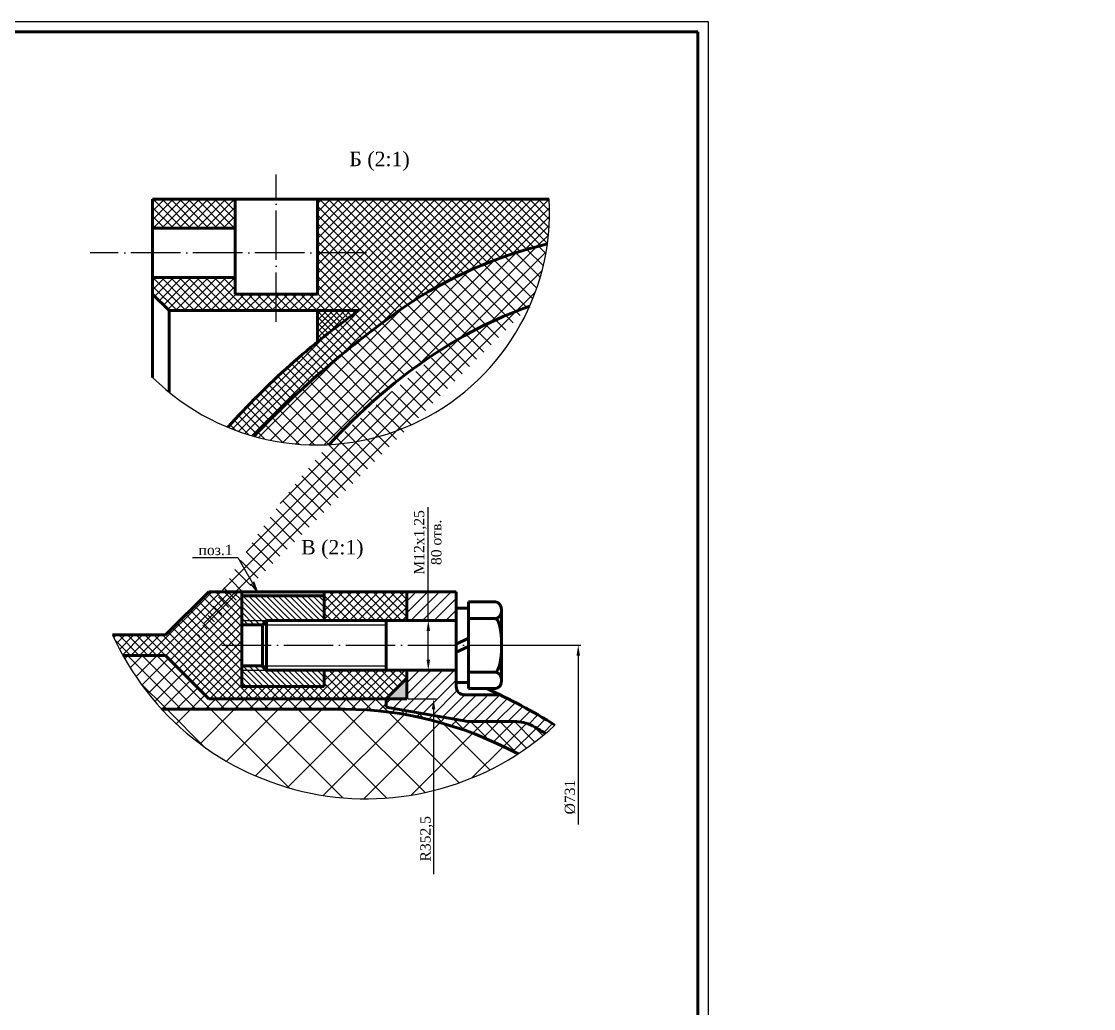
# Paper-space layout 'Лист1' of a CAD drawing. Header units: millimetres. Extents: x -4940 to -1389, y -1786 to 3462.
# Drawn here: x -1909 to -1389, y -855 to -376 of the extents above; entities that cross this region are included whole.
import ezdxf

# ---------------------------------------------------------------- set-up
doc = ezdxf.new("R2010")
doc.units = ezdxf.units.MM
doc.linetypes.add('ACAD_ISO04W100', pattern=[30, 24, -3, 0, -3])
doc.dimstyles.new('ISO-25', dxfattribs={"dimtxt": 2.5, "dimasz": 2.5, "dimexe": 1.25, "dimexo": 0.625, "dimtad": 1, "dimtxsty": 'Standard', "dimcen": 2.5, "dimadec": 0, "dimazin": 0, "dimtfac": 1, "dimtmove": 0, "dimatfit": 3, "dimfxl": 1, "dimarcsym": 0})

# ---------------------------------------------------------------- blocks, each defined once
blk = doc.blocks.new('*D68')
at = {"color": 0, "lineweight": -2}
for p, q in [((-1711.34, -666.8), (-1711.34, -611.83)), ((-1710.81, -666.8), (-1710.09, -666.8)), ((-1711.34, -685.8), (-1711.34, -671.8)), ((-1710.81, -690.8), (-1710.09, -690.8))]:
    blk.add_line(p, q, dxfattribs=at)
at = {"color": 0}
for points in [[(-1712.18, -671.8), (-1710.51, -671.8), (-1711.34, -666.8)], [(-1712.18, -685.8), (-1710.51, -685.8), (-1711.34, -690.8)]]:
    blk.add_solid(points, dxfattribs=at)
at = {"layer": 'Defpoints', "color": 0}
for p in [(-1711.44, -666.8), (-1711.44, -690.8), (-1711.34, -690.8)]:
    blk.add_point(p, dxfattribs=at)

psp = doc.layouts.new('Лист1')

# ---------------------------------------------------------------- hatches: boundary and pattern name
h = psp.add_hatch()
h.set_pattern_fill('_USER', color=5, scale=3, angle=45, style=0, double=1, pattern_type=0)
h.set_pattern_definition([(45, (3100.6366, 5292.0936), (-2.1213203, 2.1213203), []), (135, (3100.6366, 5292.0936), (-2.1213203, -2.1213203), [])])
edge = h.paths.add_edge_path()
edge.add_arc((-1765.512, -468.608), 113, 352.09674, 360)
edge.add_arc((-1765.512, -468.608), 113, 0, 3.12053)
edge.add_line((-1652.679, -462.457), (-1765.057, -462.457))
edge.add_line((-1765.057, -462.457), (-1765.057, -508.457))
edge.add_line((-1765.057, -508.457), (-1805.057, -508.457))
edge.add_line((-1805.057, -508.457), (-1805.057, -500.457))
edge.add_line((-1805.057, -500.457), (-1845.057, -500.457))
edge.add_line((-1845.057, -500.457), (-1845.057, -508.457))
edge.add_line((-1845.057, -508.457), (-1837.057, -516.457))
edge.add_line((-1837.057, -516.457), (-1745.046, -516.457))
edge.add_spline(control_points=[(-1745.046, -516.457), (-1768.275, -532.721), (-1789.47, -551.944), (-1808.636, -573.056)], knot_values=[262.9591702, 262.9591702, 262.9591702, 262.9591702, 305.4942361, 305.4942361, 305.4942361, 305.4942361], degree=3, periodic=0)
edge.add_arc((-1765.512, -468.608), 113, 247.5654, 254.40808)
edge.add_spline(control_points=[(-1795.884, -577.45), (-1773.831, -554.045), (-1749.126, -533.038), (-1722.962, -514.717)], knot_values=[189.5901199, 189.5901199, 189.5901199, 189.5901199, 237.5016392, 237.5016392, 237.5016392, 237.5016392], degree=3, periodic=0)
edge.add_arc((-1605.057, -688.275), 209.818, 103.37267, 124.18982, ccw=False)
h.paths.add_polyline_path([(-1805.057, -462.457), (-1845.057, -462.457), (-1845.057, -476.457), (-1805.057, -476.457)], flags=17)
h = psp.add_hatch()
h.set_pattern_fill('_USER', color=5, scale=5, angle=45, style=0, double=1, pattern_type=0)
h.set_pattern_definition([(45, (3100.6366, 5292.0936), (-3.535534, 3.535534), []), (135, (3100.6366, 5292.0936), (-3.535534, -3.535534), [])])
edge = h.paths.add_edge_path()
edge.add_ellipse((-1605.057, -1044.457), major_axis=(0, -540), ratio=0.5555556, start_angle=190.97605, end_angle=210.9708, ccw=False)
edge.add_arc((-1765.512, -468.608), 113, 336.12997, 352.09674)
edge.add_arc((-1605.057, -688.275), 209.818, 103.37267, 124.18982)
edge.add_spline(control_points=[(-1722.962, -514.717), (-1749.126, -533.038), (-1773.831, -554.045), (-1795.884, -577.45)], knot_values=[189.5901199, 189.5901199, 189.5901199, 189.5901199, 237.5016392, 237.5016392, 237.5016392, 237.5016392], degree=3, periodic=0)
edge.add_arc((-1765.512, -468.608), 113, 254.40808, 273.0812)
h = psp.add_hatch()
h.set_pattern_fill('_USER', color=5, scale=2, angle=45, style=0, double=1, pattern_type=0)
h.set_pattern_definition([(45, (3100.6366, 5292.0936), (-1.41421356, 1.41421356), []), (135, (3100.6366, 5292.0936), (-1.41421356, -1.41421356), [])])
edge = h.paths.add_edge_path()
edge.add_line((-1765.057, -516.457), (-1765.057, -531.583))
edge.add_spline(control_points=[(-1765.057, -531.583), (-1758.564, -526.302), (-1751.893, -521.251), (-1745.046, -516.457)], knot_values=[292.9564139, 292.9564139, 292.9564139, 292.9564139, 305.4942361, 305.4942361, 305.4942361, 305.4942361], degree=3, periodic=0)
edge.add_line((-1745.046, -516.457), (-1765.057, -516.457))
h = psp.add_hatch()
h.set_pattern_fill('_USER', color=5, scale=4, angle=315, style=0, pattern_type=0)
h.set_pattern_definition([(315, (3124.1366, 5264.5936), (2.8284271, 2.8284271), [])])
edge = h.paths.add_edge_path()
edge.add_spline(control_points=[(-2142.161, -845.874), (-2132.278, -841.37), (-2122.394, -836.868), (-2112.509, -832.368)], knot_values=[16.2020137, 16.2020137, 16.2020137, 16.2020137, 32.4909117, 32.4909117, 32.4909117, 32.4909117], degree=3, periodic=0)
edge.add_line((-2112.509, -832.368), (-2115.634, -825.667))
edge.add_line((-2115.634, -825.667), (-2141.813, -837.874))
edge.add_line((-2141.813, -837.874), (-2231.235, -837.874))
edge.add_line((-2231.235, -837.874), (-2231.235, -845.874))
edge.add_line((-2231.235, -845.874), (-2195.397, -845.874))
edge.add_line((-2195.397, -845.874), (-2187.397, -853.874))
edge.add_line((-2187.397, -853.874), (-2181.235, -853.874))
edge.add_line((-2181.235, -853.874), (-2181.235, -845.874))
edge.add_line((-2181.235, -845.874), (-2142.161, -845.874))
h.paths.add_polyline_path([(-2027.245, -719.874), (-2043.245, -719.874), (-2043.245, -731.874), (-2027.245, -731.874)])
edge = h.paths.add_edge_path()
edge.add_line((-1632.349, -615.103), (-1631.989, -614.95))
edge.add_arc((-1633.428, -611.198), 4.018, 290.97886, 290.98513, ccw=False)
edge.add_line((-1631.99, -614.95), (-1632.05, -614.976))
edge.add_line((-1632.05, -614.976), (-1632.11, -615.001))
edge.add_line((-1632.11, -615.001), (-1632.17, -615.027))
edge.add_line((-1632.17, -615.027), (-1632.23, -615.052))
edge.add_line((-1632.23, -615.052), (-1632.289, -615.077))
edge.add_line((-1632.289, -615.077), (-1632.349, -615.103))
h.paths.add_polyline_path([(-1788.641, -688.01), (-1788.817, -688.086), (-1788.641, -688.01)])
h.paths.add_polyline_path([(-1841.671, -711.038), (-1841.734, -711.065), (-1841.734, -711.065), (-1841.702, -711.051)])
h.paths.add_polyline_path([(-1965.456, -765.848), (-1965.493, -765.865), (-1965.456, -765.848)])
edge = h.paths.add_edge_path()
edge.add_line((-1980.406, -767.538), (-1981.008, -766.269))
edge.add_line((-1981.008, -766.269), (-1981.199, -766.355))
edge.add_line((-1981.199, -766.355), (-1981.421, -766.454))
edge.add_line((-1981.421, -766.454), (-1981.643, -766.554))
edge.add_line((-1981.643, -766.554), (-1981.865, -766.654))
edge.add_line((-1981.865, -766.654), (-1982.087, -766.753))
edge.add_line((-1982.087, -766.753), (-1982.308, -766.853))
edge.add_line((-1982.308, -766.853), (-1982.53, -766.953))
edge.add_line((-1982.53, -766.953), (-1982.752, -767.052))
edge.add_line((-1982.752, -767.052), (-1982.974, -767.152))
edge.add_line((-1982.974, -767.152), (-1983.196, -767.252))
edge.add_line((-1983.196, -767.252), (-1983.418, -767.351))
edge.add_line((-1983.418, -767.351), (-1983.639, -767.451))
edge.add_line((-1983.639, -767.451), (-1983.861, -767.551))
edge.add_line((-1983.861, -767.551), (-1984.083, -767.65))
edge.add_line((-1984.083, -767.65), (-1984.305, -767.75))
edge.add_line((-1984.305, -767.75), (-1984.527, -767.85))
edge.add_line((-1984.527, -767.85), (-1984.749, -767.949))
edge.add_line((-1984.749, -767.949), (-1984.971, -768.049))
edge.add_line((-1984.971, -768.049), (-1985.192, -768.149))
edge.add_line((-1985.192, -768.149), (-1985.414, -768.248))
edge.add_line((-1985.414, -768.248), (-1985.636, -768.348))
edge.add_line((-1985.636, -768.348), (-1985.858, -768.448))
edge.add_line((-1985.858, -768.448), (-1986.08, -768.547))
edge.add_line((-1986.08, -768.547), (-1986.302, -768.647))
edge.add_line((-1986.302, -768.647), (-1986.523, -768.747))
edge.add_line((-1986.523, -768.747), (-1986.745, -768.847))
edge.add_line((-1986.745, -768.847), (-1986.967, -768.946))
edge.add_line((-1986.967, -768.946), (-1987.189, -769.046))
edge.add_line((-1987.189, -769.046), (-1987.411, -769.146))
edge.add_line((-1987.411, -769.146), (-1987.633, -769.245))
edge.add_line((-1987.633, -769.245), (-1987.854, -769.345))
edge.add_line((-1987.854, -769.345), (-1988.076, -769.445))
edge.add_line((-1988.076, -769.445), (-1988.298, -769.544))
edge.add_line((-1988.298, -769.544), (-1988.52, -769.644))
edge.add_line((-1988.52, -769.644), (-1988.742, -769.744))
edge.add_line((-1988.742, -769.744), (-1988.964, -769.844))
edge.add_line((-1988.964, -769.844), (-1989.186, -769.943))
edge.add_line((-1989.186, -769.943), (-1989.407, -770.043))
edge.add_line((-1989.407, -770.043), (-1989.629, -770.143))
edge.add_line((-1989.629, -770.143), (-1989.851, -770.242))
edge.add_line((-1989.851, -770.242), (-1990.073, -770.342))
edge.add_line((-1990.073, -770.342), (-1990.295, -770.442))
edge.add_line((-1990.295, -770.442), (-1990.516, -770.541))
edge.add_line((-1990.516, -770.541), (-1990.738, -770.641))
edge.add_line((-1990.738, -770.641), (-1990.96, -770.741))
edge.add_line((-1990.96, -770.741), (-1991.182, -770.841))
edge.add_line((-1991.182, -770.841), (-1991.404, -770.94))
edge.add_line((-1991.404, -770.94), (-1991.626, -771.04))
edge.add_line((-1991.626, -771.04), (-1991.847, -771.14))
edge.add_line((-1991.847, -771.14), (-1992.069, -771.239))
edge.add_line((-1992.069, -771.239), (-1992.291, -771.339))
edge.add_line((-1992.291, -771.339), (-1992.513, -771.439))
edge.add_line((-1992.513, -771.439), (-1992.735, -771.539))
edge.add_line((-1992.735, -771.539), (-1992.957, -771.638))
edge.add_line((-1992.957, -771.638), (-1993.178, -771.738))
edge.add_line((-1993.178, -771.738), (-1993.4, -771.838))
edge.add_line((-1993.4, -771.838), (-1993.622, -771.938))
edge.add_line((-1993.622, -771.938), (-1993.844, -772.037))
edge.add_line((-1993.844, -772.037), (-1994.066, -772.137))
edge.add_line((-1994.066, -772.137), (-1994.288, -772.237))
edge.add_line((-1994.288, -772.237), (-1994.509, -772.336))
edge.add_line((-1994.509, -772.336), (-1994.731, -772.436))
edge.add_line((-1994.731, -772.436), (-1994.953, -772.536))
edge.add_line((-1994.953, -772.536), (-1995.175, -772.636))
edge.add_line((-1995.175, -772.636), (-1995.397, -772.735))
edge.add_line((-1995.397, -772.735), (-1995.618, -772.835))
edge.add_line((-1995.618, -772.835), (-1995.84, -772.935))
edge.add_line((-1995.84, -772.935), (-1996.062, -773.035))
edge.add_line((-1996.062, -773.035), (-1996.284, -773.134))
edge.add_line((-1996.284, -773.134), (-1996.506, -773.234))
edge.add_line((-1996.506, -773.234), (-1996.728, -773.334))
edge.add_line((-1996.728, -773.334), (-1996.949, -773.434))
edge.add_line((-1996.949, -773.434), (-1997.171, -773.533))
edge.add_line((-1997.171, -773.533), (-1997.393, -773.633))
edge.add_line((-1997.393, -773.633), (-1997.615, -773.733))
edge.add_line((-1997.615, -773.733), (-1997.837, -773.833))
edge.add_line((-1997.837, -773.833), (-1998.058, -773.932))
edge.add_line((-1998.058, -773.932), (-1998.28, -774.032))
edge.add_line((-1998.28, -774.032), (-1998.502, -774.132))
edge.add_line((-1998.502, -774.132), (-1998.724, -774.232))
edge.add_line((-1998.724, -774.232), (-1998.946, -774.331))
edge.add_line((-1998.946, -774.331), (-1999.168, -774.431))
edge.add_line((-1999.168, -774.431), (-1999.389, -774.531))
edge.add_line((-1999.389, -774.531), (-1999.611, -774.631))
edge.add_line((-1999.611, -774.631), (-1999.833, -774.73))
edge.add_line((-1999.833, -774.73), (-2000.055, -774.83))
edge.add_line((-2000.055, -774.83), (-2000.277, -774.93))
edge.add_line((-2000.277, -774.93), (-2000.498, -775.03))
edge.add_line((-2000.498, -775.03), (-2000.72, -775.129))
edge.add_line((-2000.72, -775.129), (-2000.942, -775.229))
edge.add_line((-2000.942, -775.229), (-2001.164, -775.329))
edge.add_line((-2001.164, -775.329), (-2001.386, -775.429))
edge.add_line((-2001.386, -775.429), (-2001.607, -775.528))
edge.add_line((-2001.607, -775.528), (-2001.829, -775.628))
edge.add_line((-2001.829, -775.628), (-2002.051, -775.728))
edge.add_line((-2002.051, -775.728), (-2002.273, -775.828))
edge.add_line((-2002.273, -775.828), (-2002.495, -775.927))
edge.add_line((-2002.495, -775.927), (-2002.717, -776.027))
edge.add_line((-2002.717, -776.027), (-2002.938, -776.127))
edge.add_line((-2002.938, -776.127), (-2003.16, -776.227))
edge.add_line((-2003.16, -776.227), (-2003.382, -776.326))
edge.add_line((-2003.382, -776.326), (-2003.604, -776.426))
edge.add_line((-2003.604, -776.426), (-2003.826, -776.526))
edge.add_line((-2003.826, -776.526), (-2004.047, -776.626))
edge.add_line((-2004.047, -776.626), (-2004.269, -776.725))
edge.add_line((-2004.269, -776.725), (-2004.491, -776.825))
edge.add_line((-2004.491, -776.825), (-2004.713, -776.925))
edge.add_line((-2004.713, -776.925), (-2004.935, -777.025))
edge.add_line((-2004.935, -777.025), (-2005.156, -777.125))
edge.add_line((-2005.156, -777.125), (-2005.378, -777.224))
edge.add_line((-2005.378, -777.224), (-2005.6, -777.324))
edge.add_line((-2005.6, -777.324), (-2005.822, -777.424))
edge.add_line((-2005.822, -777.424), (-2006.044, -777.524))
edge.add_line((-2006.044, -777.524), (-2006.265, -777.623))
edge.add_line((-2006.265, -777.623), (-2006.487, -777.723))
edge.add_line((-2006.487, -777.723), (-2006.709, -777.823))
edge.add_line((-2006.709, -777.823), (-2006.931, -777.923))
edge.add_line((-2006.931, -777.923), (-2007.153, -778.022))
edge.add_line((-2007.153, -778.022), (-2007.374, -778.122))
edge.add_line((-2007.374, -778.122), (-2007.596, -778.222))
edge.add_line((-2007.596, -778.222), (-2007.818, -778.322))
edge.add_line((-2007.818, -778.322), (-2008.04, -778.422))
edge.add_line((-2008.04, -778.422), (-2008.262, -778.521))
edge.add_line((-2008.262, -778.521), (-2008.483, -778.621))
edge.add_line((-2008.483, -778.621), (-2008.705, -778.721))
edge.add_line((-2008.705, -778.721), (-2008.927, -778.821))
edge.add_line((-2008.927, -778.821), (-2009.149, -778.92))
edge.add_line((-2009.149, -778.92), (-2009.371, -779.02))
edge.add_line((-2009.371, -779.02), (-2009.592, -779.12))
edge.add_line((-2009.592, -779.12), (-2009.814, -779.22))
edge.add_line((-2009.814, -779.22), (-2010.036, -779.319))
edge.add_line((-2010.036, -779.319), (-2010.258, -779.419))
edge.add_line((-2010.258, -779.419), (-2010.48, -779.519))
edge.add_line((-2010.48, -779.519), (-2010.701, -779.619))
edge.add_line((-2010.701, -779.619), (-2010.923, -779.719))
edge.add_line((-2010.923, -779.719), (-2011.145, -779.818))
edge.add_line((-2011.145, -779.818), (-2011.367, -779.918))
edge.add_line((-2011.367, -779.918), (-2011.589, -780.018))
edge.add_line((-2011.589, -780.018), (-2011.81, -780.118))
edge.add_line((-2011.81, -780.118), (-2012.032, -780.217))
edge.add_arc((-2016.122, -769.874), 11.123, 180, 291.57265, ccw=False)
edge.add_line((-2027.245, -769.874), (-2027.245, -747.874))
edge.add_line((-2027.245, -747.874), (-2043.245, -747.874))
edge.add_line((-2043.245, -747.874), (-2043.245, -765.874))
edge.add_line((-2043.245, -765.874), (-2057.245, -779.874))
edge.add_line((-2057.245, -779.874), (-2057.245, -798.439))
edge.add_line((-2057.245, -798.439), (-2115.634, -825.667))
edge.add_line((-2115.634, -825.667), (-2112.509, -832.368))
edge.add_line((-2112.509, -832.368), (-2111.716, -832.007))
edge.add_line((-2111.716, -832.007), (-2110.922, -831.645))
edge.add_line((-2110.922, -831.645), (-2110.128, -831.284))
edge.add_line((-2110.128, -831.284), (-2109.334, -830.922))
edge.add_line((-2109.334, -830.922), (-2108.54, -830.561))
edge.add_line((-2108.54, -830.561), (-2107.746, -830.2))
edge.add_line((-2107.746, -830.2), (-2106.952, -829.838))
edge.add_line((-2106.952, -829.838), (-2106.158, -829.477))
edge.add_line((-2106.158, -829.477), (-2105.364, -829.116))
edge.add_line((-2105.364, -829.116), (-2104.57, -828.755))
edge.add_line((-2104.57, -828.755), (-2103.776, -828.393))
edge.add_line((-2103.776, -828.393), (-2102.982, -828.032))
edge.add_line((-2102.982, -828.032), (-2102.188, -827.671))
edge.add_line((-2102.188, -827.671), (-2101.394, -827.31))
edge.add_line((-2101.394, -827.31), (-2100.6, -826.948))
edge.add_line((-2100.6, -826.948), (-2099.806, -826.587))
edge.add_line((-2099.806, -826.587), (-2099.012, -826.226))
edge.add_line((-2099.012, -826.226), (-2098.218, -825.865))
edge.add_line((-2098.218, -825.865), (-2097.424, -825.504))
edge.add_line((-2097.424, -825.504), (-2096.63, -825.143))
edge.add_line((-2096.63, -825.143), (-2095.836, -824.781))
edge.add_line((-2095.836, -824.781), (-2095.042, -824.42))
edge.add_line((-2095.042, -824.42), (-2094.248, -824.059))
edge.add_line((-2094.248, -824.059), (-2093.454, -823.698))
edge.add_line((-2093.454, -823.698), (-2092.66, -823.337))
edge.add_line((-2092.66, -823.337), (-2091.866, -822.976))
edge.add_line((-2091.866, -822.976), (-2091.072, -822.615))
edge.add_line((-2091.072, -822.615), (-2090.278, -822.254))
edge.add_line((-2090.278, -822.254), (-2089.484, -821.893))
edge.add_line((-2089.484, -821.893), (-2088.69, -821.532))
edge.add_line((-2088.69, -821.532), (-2087.896, -821.171))
edge.add_line((-2087.896, -821.171), (-2087.102, -820.81))
edge.add_line((-2087.102, -820.81), (-2086.308, -820.449))
edge.add_line((-2086.308, -820.449), (-2085.513, -820.088))
edge.add_line((-2085.513, -820.088), (-2084.719, -819.727))
edge.add_line((-2084.719, -819.727), (-2083.925, -819.366))
edge.add_line((-2083.925, -819.366), (-2083.131, -819.005))
edge.add_line((-2083.131, -819.005), (-2082.337, -818.644))
edge.add_line((-2082.337, -818.644), (-2081.543, -818.284))
edge.add_line((-2081.543, -818.284), (-2080.749, -817.923))
edge.add_line((-2080.749, -817.923), (-2079.955, -817.562))
edge.add_line((-2079.955, -817.562), (-2079.16, -817.201))
edge.add_line((-2079.16, -817.201), (-2078.366, -816.84))
edge.add_line((-2078.366, -816.84), (-2077.572, -816.48))
edge.add_line((-2077.572, -816.48), (-2076.778, -816.119))
edge.add_line((-2076.778, -816.119), (-2075.984, -815.758))
edge.add_line((-2075.984, -815.758), (-2075.19, -815.398))
edge.add_line((-2075.19, -815.398), (-2074.395, -815.037))
edge.add_line((-2074.395, -815.037), (-2073.601, -814.676))
edge.add_line((-2073.601, -814.676), (-2072.807, -814.316))
edge.add_line((-2072.807, -814.316), (-2072.013, -813.955))
edge.add_line((-2072.013, -813.955), (-2071.218, -813.594))
edge.add_line((-2071.218, -813.594), (-2070.424, -813.234))
edge.add_line((-2070.424, -813.234), (-2069.63, -812.873))
edge.add_line((-2069.63, -812.873), (-2068.836, -812.513))
edge.add_line((-2068.836, -812.513), (-2068.042, -812.152))
edge.add_line((-2068.042, -812.152), (-2067.247, -811.792))
edge.add_line((-2067.247, -811.792), (-2066.453, -811.431))
edge.add_line((-2066.453, -811.431), (-2065.659, -811.071))
edge.add_line((-2065.659, -811.071), (-2064.864, -810.71))
edge.add_line((-2064.864, -810.71), (-2064.07, -810.35))
edge.add_line((-2064.07, -810.35), (-2063.276, -809.989))
edge.add_line((-2063.276, -809.989), (-2062.481, -809.629))
edge.add_line((-2062.481, -809.629), (-2061.687, -809.269))
edge.add_line((-2061.687, -809.269), (-2060.893, -808.908))
edge.add_line((-2060.893, -808.908), (-2060.098, -808.548))
edge.add_line((-2060.098, -808.548), (-2059.304, -808.188))
edge.add_line((-2059.304, -808.188), (-2058.51, -807.827))
edge.add_line((-2058.51, -807.827), (-2057.715, -807.467))
edge.add_line((-2057.715, -807.467), (-2056.921, -807.107))
edge.add_line((-2056.921, -807.107), (-2056.127, -806.747))
edge.add_line((-2056.127, -806.747), (-2055.332, -806.386))
edge.add_line((-2055.332, -806.386), (-2054.538, -806.026))
edge.add_line((-2054.538, -806.026), (-2053.743, -805.666))
edge.add_line((-2053.743, -805.666), (-2052.949, -805.306))
edge.add_line((-2052.949, -805.306), (-2052.155, -804.946))
edge.add_line((-2052.155, -804.946), (-2051.36, -804.586))
edge.add_line((-2051.36, -804.586), (-2050.566, -804.226))
edge.add_line((-2050.566, -804.226), (-2049.771, -803.866))
edge.add_line((-2049.771, -803.866), (-2048.977, -803.506))
edge.add_line((-2048.977, -803.506), (-2048.182, -803.146))
edge.add_line((-2048.182, -803.146), (-2047.388, -802.786))
edge.add_line((-2047.388, -802.786), (-2046.593, -802.426))
edge.add_line((-2046.593, -802.426), (-2045.799, -802.066))
edge.add_line((-2045.799, -802.066), (-2045.004, -801.706))
edge.add_line((-2045.004, -801.706), (-2044.21, -801.346))
edge.add_line((-2044.21, -801.346), (-2043.415, -800.986))
edge.add_line((-2043.415, -800.986), (-2042.621, -800.626))
edge.add_line((-2042.621, -800.626), (-2041.826, -800.267))
edge.add_line((-2041.826, -800.267), (-2041.032, -799.907))
edge.add_line((-2041.032, -799.907), (-2040.237, -799.547))
edge.add_line((-2040.237, -799.547), (-2039.442, -799.187))
edge.add_line((-2039.442, -799.187), (-2038.648, -798.828))
edge.add_line((-2038.648, -798.828), (-2037.853, -798.468))
edge.add_line((-2037.853, -798.468), (-2037.059, -798.108))
edge.add_line((-2037.059, -798.108), (-2036.264, -797.749))
edge.add_line((-2036.264, -797.749), (-2035.469, -797.389))
edge.add_line((-2035.469, -797.389), (-2034.675, -797.03))
edge.add_line((-2034.675, -797.03), (-2033.88, -796.67))
edge.add_line((-2033.88, -796.67), (-2033.085, -796.311))
edge.add_line((-2033.085, -796.311), (-2032.291, -795.951))
edge.add_line((-2032.291, -795.951), (-2031.496, -795.592))
edge.add_line((-2031.496, -795.592), (-2030.701, -795.232))
edge.add_line((-2030.701, -795.232), (-2029.906, -794.873))
edge.add_line((-2029.906, -794.873), (-2029.112, -794.513))
edge.add_line((-2029.112, -794.513), (-2028.317, -794.154))
edge.add_line((-2028.317, -794.154), (-2027.522, -793.795))
edge.add_line((-2027.522, -793.795), (-2026.728, -793.435))
edge.add_line((-2026.728, -793.435), (-2025.933, -793.076))
edge.add_line((-2025.933, -793.076), (-2025.138, -792.717))
edge.add_line((-2025.138, -792.717), (-2024.343, -792.358))
edge.add_line((-2024.343, -792.358), (-2023.548, -791.998))
edge.add_line((-2023.548, -791.998), (-2022.754, -791.639))
edge.add_line((-2022.754, -791.639), (-2021.959, -791.28))
edge.add_line((-2021.959, -791.28), (-2021.164, -790.921))
edge.add_line((-2021.164, -790.921), (-2020.369, -790.562))
edge.add_line((-2020.369, -790.562), (-2019.574, -790.203))
edge.add_line((-2019.574, -790.203), (-2018.779, -789.844))
edge.add_line((-2018.779, -789.844), (-2017.984, -789.485))
edge.add_line((-2017.984, -789.485), (-2017.19, -789.126))
edge.add_line((-2017.19, -789.126), (-2016.395, -788.767))
edge.add_line((-2016.395, -788.767), (-2015.6, -788.408))
edge.add_line((-2015.6, -788.408), (-2014.805, -788.049))
edge.add_line((-2014.805, -788.049), (-2014.01, -787.691))
edge.add_line((-2014.01, -787.691), (-2013.215, -787.332))
edge.add_line((-2013.215, -787.332), (-2012.42, -786.973))
edge.add_line((-2012.42, -786.973), (-2011.625, -786.614))
edge.add_line((-2011.625, -786.614), (-2010.83, -786.256))
edge.add_line((-2010.83, -786.256), (-2010.035, -785.897))
edge.add_line((-2010.035, -785.897), (-2009.24, -785.538))
edge.add_line((-2009.24, -785.538), (-2008.445, -785.18))
edge.add_line((-2008.445, -785.18), (-2007.65, -784.821))
edge.add_line((-2007.65, -784.821), (-2006.855, -784.462))
edge.add_line((-2006.855, -784.462), (-2006.06, -784.104))
edge.add_line((-2006.06, -784.104), (-2005.265, -783.745))
edge.add_line((-2005.265, -783.745), (-2004.469, -783.387))
edge.add_line((-2004.469, -783.387), (-2003.674, -783.029))
edge.add_line((-2003.674, -783.029), (-2002.879, -782.67))
edge.add_line((-2002.879, -782.67), (-2002.084, -782.312))
edge.add_line((-2002.084, -782.312), (-2001.289, -781.953))
edge.add_line((-2001.289, -781.953), (-2000.494, -781.595))
edge.add_line((-2000.494, -781.595), (-1999.699, -781.237))
edge.add_line((-1999.699, -781.237), (-1998.903, -780.879))
edge.add_line((-1998.903, -780.879), (-1998.108, -780.52))
edge.add_line((-1998.108, -780.52), (-1997.313, -780.162))
edge.add_line((-1997.313, -780.162), (-1996.518, -779.804))
edge.add_line((-1996.518, -779.804), (-1995.723, -779.446))
edge.add_line((-1995.723, -779.446), (-1994.927, -779.088))
edge.add_line((-1994.927, -779.088), (-1994.132, -778.73))
edge.add_line((-1994.132, -778.73), (-1993.337, -778.372))
edge.add_line((-1993.337, -778.372), (-1992.541, -778.014))
edge.add_line((-1992.541, -778.014), (-1991.746, -777.656))
edge.add_line((-1991.746, -777.656), (-1990.951, -777.298))
edge.add_line((-1990.951, -777.298), (-1990.155, -776.94))
edge.add_line((-1990.155, -776.94), (-1989.36, -776.583))
edge.add_line((-1989.36, -776.583), (-1988.565, -776.225))
edge.add_line((-1988.565, -776.225), (-1987.769, -775.867))
edge.add_line((-1987.769, -775.867), (-1986.974, -775.509))
edge.add_line((-1986.974, -775.509), (-1986.179, -775.152))
edge.add_line((-1986.179, -775.152), (-1985.383, -774.794))
edge.add_line((-1985.383, -774.794), (-1984.588, -774.436))
edge.add_line((-1984.588, -774.436), (-1983.792, -774.079))
edge.add_line((-1983.792, -774.079), (-1982.997, -773.721))
edge.add_line((-1982.997, -773.721), (-1982.201, -773.364))
edge.add_line((-1982.201, -773.364), (-1981.406, -773.006))
edge.add_line((-1981.406, -773.006), (-1980.61, -772.649))
edge.add_line((-1980.61, -772.649), (-1979.815, -772.291))
edge.add_line((-1979.815, -772.291), (-1979.019, -771.934))
edge.add_line((-1979.019, -771.934), (-1978.478, -771.691))
edge.add_line((-1978.478, -771.691), (-1978.964, -770.626))
edge.add_line((-1978.964, -770.626), (-1979.681, -769.082))
edge.add_line((-1979.681, -769.082), (-1980.406, -767.538))
h = psp.add_hatch()
h.set_pattern_fill('_USER', color=5, scale=3, angle=45, style=0, double=1, pattern_type=0)
h.set_pattern_definition([(45, (3089.089, 5330.0833), (-2.1213203, 2.1213203), []), (135, (3089.089, 5330.0833), (-2.1213203, -2.1213203), [])])
h.paths.add_polyline_path([(-1721.822, -652.801), (-1761.822, -652.801), (-1761.822, -666.801), (-1721.822, -666.801)], flags=17)
edge = h.paths.add_edge_path()
edge.add_arc((-1741.441, -618.27), 135, 204.28873, 209.03928)
edge.add_line((-1859.47, -683.801), (-1838.822, -683.801))
edge.add_line((-1838.822, -683.801), (-1817.822, -704.801))
edge.add_line((-1817.822, -704.801), (-1731.822, -704.801))
edge.add_line((-1731.822, -704.801), (-1721.822, -694.801))
edge.add_line((-1721.822, -694.801), (-1721.822, -690.801))
edge.add_line((-1721.822, -690.801), (-1761.822, -690.801))
edge.add_line((-1761.822, -690.801), (-1761.822, -698.801))
edge.add_line((-1761.822, -698.801), (-1801.822, -698.801))
edge.add_line((-1801.822, -698.801), (-1801.822, -652.801))
edge.add_line((-1801.822, -652.801), (-1817.822, -652.801))
edge.add_line((-1817.822, -652.801), (-1838.822, -673.801))
edge.add_line((-1838.822, -673.801), (-1864.492, -673.801))
h = psp.add_hatch(color=5)
h.paths.add_polyline_path([(-1761.822, -654.801), (-1761.822, -652.801), (-1801.822, -652.801), (-1801.822, -654.801)])
h.paths.add_polyline_path([(-1721.822, -694.801), (-1731.822, -704.801), (-1721.822, -704.801)])
h = psp.add_hatch()
h.set_pattern_fill('_USER', color=5, scale=2, angle=315, style=0, pattern_type=0)
h.set_pattern_definition([(315, (3089.089, 5330.0833), (1.41421356, 1.41421356), [])])
h.paths.add_polyline_path([(-1761.822, -690.801), (-1801.822, -690.801), (-1801.822, -698.801), (-1761.822, -698.801)])
h.paths.add_polyline_path([(-1761.822, -654.801), (-1801.822, -654.801), (-1801.822, -666.801), (-1761.822, -666.801)])
h.paths.add_polyline_path([(-1789.822, -666.801), (-1801.822, -666.801), (-1801.822, -668.801), (-1791.822, -668.801)])
h.paths.add_polyline_path([(-1791.822, -688.801), (-1801.822, -688.801), (-1801.822, -690.801), (-1789.822, -690.801)])
h = psp.add_hatch()
h.set_pattern_fill('_USER', color=5, scale=4, angle=45, style=0, pattern_type=0)
h.set_pattern_definition([(45, (3089.089, 5330.0833), (-2.8284271, 2.8284271), [])])
h.paths.add_polyline_path([(-1697.822, -652.801), (-1721.822, -652.801), (-1721.822, -666.801), (-1697.822, -666.801)])
edge = h.paths.add_edge_path()
edge.add_arc((-1378.211, -1199.213), 10.608, 189.45364, 189.79184)
edge.add_line((-1388.665, -1201.017), (-1388.675, -1200.955))
edge = h.paths.add_edge_path()
edge.add_line((-1676.345, -702.935), (-1676.627, -702.801))
edge.add_line((-1676.627, -702.801), (-1693.822, -702.801))
edge.add_arc((-1693.822, -698.801), 4, 180, 270, ccw=False)
edge.add_line((-1697.822, -698.801), (-1697.822, -690.801))
edge.add_line((-1697.822, -690.801), (-1721.822, -690.801))
edge.add_line((-1721.822, -690.801), (-1721.822, -704.801))
edge.add_line((-1721.822, -704.801), (-1731.822, -704.801))
edge.add_line((-1731.822, -704.801), (-1731.822, -708.801))
edge.add_line((-1731.822, -708.801), (-1692.123, -715.801))
edge.add_line((-1692.123, -715.801), (-1668.618, -715.801))
edge.add_arc((-1669.734, -735.801), 20.031, 60, 86.80497, ccw=False)
edge.add_line((-1659.719, -718.453), (-1654.512, -721.558))
edge.add_arc((-1741.441, -618.27), 135, 310.08462, 312.68375)
edge.add_line((-1649.918, -717.51), (-1653.19, -715.511))
edge.add_line((-1653.19, -715.511), (-1656.472, -713.562))
edge.add_line((-1656.472, -713.562), (-1659.763, -711.664))
edge.add_line((-1659.763, -711.664), (-1663.063, -709.817))
edge.add_line((-1663.063, -709.817), (-1666.371, -708.02))
edge.add_line((-1666.371, -708.02), (-1669.688, -706.274))
edge.add_line((-1669.688, -706.274), (-1673.013, -704.579))
edge.add_line((-1673.013, -704.579), (-1676.345, -702.935))
h = psp.add_hatch()
h.set_pattern_fill('_USER', color=5, scale=5, angle=45, style=0, double=1, pattern_type=0)
h.set_pattern_definition([(45, (3089.089, 5330.0833), (-3.535534, 3.535534), []), (135, (3089.089, 5330.0833), (-3.535534, -3.535534), [])])
edge = h.paths.add_edge_path()
edge.add_arc((-1741.441, -618.27), 135, 209.03928, 222.68768)
edge.add_line((-1840.674, -709.801), (-1751.822, -709.801))
edge.add_line((-1751.822, -709.801), (-1750.218, -709.808))
edge.add_line((-1750.218, -709.808), (-1748.614, -709.831))
edge.add_line((-1748.614, -709.831), (-1747.009, -709.87))
edge.add_line((-1747.009, -709.87), (-1745.405, -709.924))
edge.add_line((-1745.405, -709.924), (-1743.801, -709.994))
edge.add_line((-1743.801, -709.994), (-1742.197, -710.079))
edge.add_line((-1742.197, -710.079), (-1740.594, -710.179))
edge.add_line((-1740.594, -710.179), (-1738.991, -710.295))
edge.add_line((-1738.991, -710.295), (-1737.388, -710.426))
edge.add_line((-1737.388, -710.426), (-1735.785, -710.573))
edge.add_line((-1735.785, -710.573), (-1734.184, -710.735))
edge.add_line((-1734.184, -710.735), (-1732.582, -710.912))
edge.add_line((-1732.582, -710.912), (-1730.981, -711.105))
edge.add_line((-1730.981, -711.105), (-1729.381, -711.314))
edge.add_line((-1729.381, -711.314), (-1727.781, -711.537))
edge.add_line((-1727.781, -711.537), (-1726.182, -711.776))
edge.add_line((-1726.182, -711.776), (-1724.584, -712.031))
edge.add_line((-1724.584, -712.031), (-1722.987, -712.301))
edge.add_line((-1722.987, -712.301), (-1721.39, -712.586))
edge.add_line((-1721.39, -712.586), (-1719.794, -712.887))
edge.add_line((-1719.794, -712.887), (-1718.2, -713.203))
edge.add_line((-1718.2, -713.203), (-1716.606, -713.534))
edge.add_line((-1716.606, -713.534), (-1715.013, -713.881))
edge.add_line((-1715.013, -713.881), (-1713.421, -714.243))
edge.add_line((-1713.421, -714.243), (-1711.83, -714.62))
edge.add_line((-1711.83, -714.62), (-1710.241, -715.013))
edge.add_line((-1710.241, -715.013), (-1708.652, -715.421))
edge.add_line((-1708.652, -715.421), (-1707.065, -715.844))
edge.add_line((-1707.065, -715.844), (-1705.479, -716.282))
edge.add_line((-1705.479, -716.282), (-1703.895, -716.736))
edge.add_line((-1703.895, -716.736), (-1702.312, -717.205))
edge.add_line((-1702.312, -717.205), (-1700.73, -717.689))
edge.add_line((-1700.73, -717.689), (-1699.15, -718.189))
edge.add_line((-1699.15, -718.189), (-1697.571, -718.704))
edge.add_line((-1697.571, -718.704), (-1695.994, -719.233))
edge.add_line((-1695.994, -719.233), (-1694.418, -719.778))
edge.add_line((-1694.418, -719.778), (-1692.844, -720.339))
edge.add_line((-1692.844, -720.339), (-1691.272, -720.914))
edge.add_line((-1691.272, -720.914), (-1689.701, -721.504))
edge.add_line((-1689.701, -721.504), (-1688.133, -722.11))
edge.add_line((-1688.133, -722.11), (-1686.566, -722.731))
edge.add_line((-1686.566, -722.731), (-1685.001, -723.366))
edge.add_line((-1685.001, -723.366), (-1683.437, -724.017))
edge.add_line((-1683.437, -724.017), (-1681.876, -724.683))
edge.add_line((-1681.876, -724.683), (-1680.317, -725.364))
edge.add_line((-1680.317, -725.364), (-1678.76, -726.06))
edge.add_line((-1678.76, -726.06), (-1677.205, -726.771))
edge.add_line((-1677.205, -726.771), (-1675.652, -727.496))
edge.add_line((-1675.652, -727.496), (-1674.101, -728.237))
edge.add_line((-1674.101, -728.237), (-1672.552, -728.993))
edge.add_line((-1672.552, -728.993), (-1671.006, -729.763))
edge.add_line((-1671.006, -729.763), (-1669.462, -730.549))
edge.add_line((-1669.462, -730.549), (-1667.92, -731.349))
edge.add_line((-1667.92, -731.349), (-1667.797, -731.414))
edge.add_arc((-1741.441, -618.27), 135, 303.05957, 310.08624)
edge.add_line((-1654.509, -721.556), (-1654.543, -721.535))
edge.add_line((-1654.543, -721.535), (-1654.789, -721.386))
edge.add_line((-1654.789, -721.386), (-1655.035, -721.236))
edge.add_line((-1655.035, -721.236), (-1655.281, -721.087))
edge.add_line((-1655.281, -721.087), (-1655.527, -720.938))
edge.add_line((-1655.527, -720.938), (-1655.773, -720.79))
edge.add_line((-1655.773, -720.79), (-1656.019, -720.642))
edge.add_line((-1656.019, -720.642), (-1656.265, -720.494))
edge.add_line((-1656.265, -720.494), (-1656.512, -720.346))
edge.add_line((-1656.512, -720.346), (-1656.758, -720.199))
edge.add_line((-1656.758, -720.199), (-1657.004, -720.052))
edge.add_line((-1657.004, -720.052), (-1657.251, -719.905))
edge.add_line((-1657.251, -719.905), (-1657.497, -719.758))
edge.add_line((-1657.497, -719.758), (-1657.744, -719.612))
edge.add_line((-1657.744, -719.612), (-1657.991, -719.466))
edge.add_line((-1657.991, -719.466), (-1658.237, -719.321))
edge.add_line((-1658.237, -719.321), (-1658.484, -719.175))
edge.add_line((-1658.484, -719.175), (-1658.731, -719.03))
edge.add_line((-1658.731, -719.03), (-1658.978, -718.886))
edge.add_line((-1658.978, -718.886), (-1659.225, -718.741))
edge.add_line((-1659.225, -718.741), (-1659.472, -718.597))
edge.add_line((-1659.472, -718.597), (-1659.719, -718.453))
edge.add_arc((-1669.734, -735.801), 20.031, 60, 86.80497)
edge.add_line((-1668.618, -715.801), (-1692.123, -715.801))
edge.add_line((-1692.123, -715.801), (-1731.822, -708.801))
edge.add_line((-1731.822, -708.801), (-1731.822, -704.801))
edge.add_line((-1731.822, -704.801), (-1817.822, -704.801))
edge.add_line((-1817.822, -704.801), (-1838.822, -683.801))
edge.add_line((-1838.822, -683.801), (-1859.47, -683.801))
h = psp.add_hatch()
h.set_pattern_fill('_USER', color=5, scale=15, angle=45, style=0, double=1, pattern_type=0)
h.set_pattern_definition([(45, (3089.089, 5330.083), (-10.606602, 10.606602), []), (135, (3089.089, 5330.083), (-10.606602, -10.606602), [])])
edge = h.paths.add_edge_path()
edge.add_arc((-1741.441, -618.27), 135, 222.68768, 303.05957)
edge.add_line((-1667.797, -731.414), (-1667.92, -731.349))
edge.add_line((-1667.92, -731.349), (-1669.462, -730.549))
edge.add_line((-1669.462, -730.549), (-1671.006, -729.763))
edge.add_line((-1671.006, -729.763), (-1672.552, -728.993))
edge.add_line((-1672.552, -728.993), (-1674.101, -728.237))
edge.add_line((-1674.101, -728.237), (-1675.652, -727.496))
edge.add_line((-1675.652, -727.496), (-1677.205, -726.771))
edge.add_line((-1677.205, -726.771), (-1678.76, -726.06))
edge.add_line((-1678.76, -726.06), (-1680.317, -725.364))
edge.add_line((-1680.317, -725.364), (-1681.876, -724.683))
edge.add_line((-1681.876, -724.683), (-1683.437, -724.017))
edge.add_line((-1683.437, -724.017), (-1685.001, -723.366))
edge.add_line((-1685.001, -723.366), (-1686.566, -722.731))
edge.add_line((-1686.566, -722.731), (-1688.133, -722.11))
edge.add_line((-1688.133, -722.11), (-1689.701, -721.504))
edge.add_line((-1689.701, -721.504), (-1691.272, -720.914))
edge.add_line((-1691.272, -720.914), (-1692.844, -720.339))
edge.add_line((-1692.844, -720.339), (-1694.418, -719.778))
edge.add_line((-1694.418, -719.778), (-1695.994, -719.233))
edge.add_line((-1695.994, -719.233), (-1697.571, -718.704))
edge.add_line((-1697.571, -718.704), (-1699.15, -718.189))
edge.add_line((-1699.15, -718.189), (-1700.73, -717.689))
edge.add_line((-1700.73, -717.689), (-1702.312, -717.205))
edge.add_line((-1702.312, -717.205), (-1703.895, -716.736))
edge.add_line((-1703.895, -716.736), (-1705.479, -716.282))
edge.add_line((-1705.479, -716.282), (-1707.065, -715.844))
edge.add_line((-1707.065, -715.844), (-1708.652, -715.421))
edge.add_line((-1708.652, -715.421), (-1710.241, -715.013))
edge.add_line((-1710.241, -715.013), (-1711.83, -714.62))
edge.add_line((-1711.83, -714.62), (-1713.421, -714.243))
edge.add_line((-1713.421, -714.243), (-1715.013, -713.881))
edge.add_line((-1715.013, -713.881), (-1716.606, -713.534))
edge.add_line((-1716.606, -713.534), (-1718.2, -713.203))
edge.add_line((-1718.2, -713.203), (-1719.794, -712.887))
edge.add_line((-1719.794, -712.887), (-1721.39, -712.586))
edge.add_line((-1721.39, -712.586), (-1722.987, -712.301))
edge.add_line((-1722.987, -712.301), (-1724.584, -712.031))
edge.add_line((-1724.584, -712.031), (-1726.182, -711.776))
edge.add_line((-1726.182, -711.776), (-1727.781, -711.537))
edge.add_line((-1727.781, -711.537), (-1729.381, -711.314))
edge.add_line((-1729.381, -711.314), (-1730.981, -711.105))
edge.add_line((-1730.981, -711.105), (-1732.582, -710.912))
edge.add_line((-1732.582, -710.912), (-1734.184, -710.735))
edge.add_line((-1734.184, -710.735), (-1735.785, -710.573))
edge.add_line((-1735.785, -710.573), (-1737.388, -710.426))
edge.add_line((-1737.388, -710.426), (-1738.991, -710.295))
edge.add_line((-1738.991, -710.295), (-1740.594, -710.179))
edge.add_line((-1740.594, -710.179), (-1742.197, -710.079))
edge.add_line((-1742.197, -710.079), (-1743.801, -709.994))
edge.add_line((-1743.801, -709.994), (-1745.405, -709.924))
edge.add_line((-1745.405, -709.924), (-1747.009, -709.87))
edge.add_line((-1747.009, -709.87), (-1748.614, -709.831))
edge.add_line((-1748.614, -709.831), (-1750.218, -709.808))
edge.add_line((-1750.218, -709.808), (-1751.822, -709.801))
edge.add_line((-1751.822, -709.801), (-1840.674, -709.801))

# ---------------------------------------------------------------- linework, layer by layer
for p, q in [((-2416.572, -376.218), (-1575.572, -376.218)), ((-1575.572, -376.218), (-1575.572, -970.218))]:
    psp.add_line(p, q)
at = {"lineweight": 60}
for p, q in [((-2396.572, -381.218), (-1580.572, -381.218)), ((-1580.572, -381.218), (-1580.572, -965.218)), ((-1845.057, -462.457), (-1845.057, -548.867)), ((-1845.057, -462.457), (-1652.679, -462.457)), ((-1805.057, -462.457), (-1805.057, -508.457)), ((-1765.057, -508.457), (-1765.057, -462.457)), ((-1805.057, -476.457), (-1845.057, -476.457)), ((-1805.057, -500.457), (-1845.057, -500.457)), ((-1837.057, -516.457), (-1845.057, -508.457)), ((-1805.057, -508.457), (-1765.057, -508.457)), ((-1837.057, -516.457), (-1745.046, -516.457)), ((-1837.057, -516.457), (-1837.057, -556.074)), ((-1765.057, -516.457), (-1765.057, -531.583)), ((-1817.822, -652.801), (-1838.822, -673.801)), ((-1817.822, -652.801), (-1697.822, -652.801)), ((-1801.822, -698.801), (-1801.822, -652.801)), ((-1801.822, -654.801), (-1761.822, -654.801)), ((-1761.822, -652.801), (-1761.822, -666.801)), ((-1721.822, -652.801), (-1721.822, -666.801)), ((-1697.822, -698.801), (-1697.822, -652.801)), ((-1691.822, -699.801), (-1691.822, -657.801)), ((-1691.822, -657.801), (-1678.822, -657.801)), ((-1697.822, -660.801), (-1691.822, -660.801)), ((-1675.822, -661.801), (-1675.822, -695.801)), ((-1801.822, -668.801), (-1791.822, -668.801)), ((-1791.822, -668.801), (-1789.822, -666.801)), ((-1791.822, -668.801), (-1791.822, -688.801)), ((-1789.822, -666.801), (-1697.822, -666.801)), ((-1789.822, -666.801), (-1789.822, -690.801)), ((-1731.822, -666.801), (-1731.822, -690.801)), ((-1678.822, -665.801), (-1691.822, -665.801)), ((-1864.492, -673.801), (-1838.822, -673.801)), ((-1697.822, -678.2), (-1691.822, -675.402)), ((-1697.822, -682.2), (-1691.822, -679.402)), ((-1859.47, -683.801), (-1838.822, -683.801)), ((-1838.822, -683.801), (-1817.822, -704.801)), ((-1801.822, -688.801), (-1791.822, -688.801)), ((-1789.822, -690.801), (-1791.822, -688.801)), ((-1789.822, -690.801), (-1697.822, -690.801)), ((-1761.822, -690.801), (-1761.822, -698.801)), ((-1721.822, -704.801), (-1721.822, -690.801)), ((-1721.822, -694.801), (-1731.822, -704.801)), ((-1697.822, -696.801), (-1691.822, -696.801)), ((-1678.822, -691.801), (-1691.822, -691.801)), ((-1761.822, -698.801), (-1801.822, -698.801)), ((-1678.822, -699.801), (-1691.822, -699.801)), ((-1817.822, -704.801), (-1721.822, -704.801)), ((-1731.822, -704.801), (-1731.822, -708.801)), ((-1693.822, -702.801), (-1676.622, -702.801)), ((-1751.822, -709.801), (-1840.674, -709.801)), ((-1731.822, -708.801), (-1692.123, -715.801)), ((-1692.123, -715.801), (-1668.618, -715.801))]:
    psp.add_line(p, q, dxfattribs=at)
at = {"color": 5, "linetype": 'ACAD_ISO04W100'}
for p, q in [((-1785.057, -521.957), (-1785.057, -450.457)), ((-1741.309, -488.457), (-1875.309, -488.457)), ((-1811.571, -678.801), (-1647.571, -678.801))]:
    psp.add_line(p, q, dxfattribs=at)
at = {"color": 5}
for p, q in [((-1825.795, -636.277), (-1803.795, -636.277)), ((-1803.795, -636.277), (-1794.255, -652.801)), ((-1794.255, -652.801), (-1797.469, -648.97)), ((-1794.255, -652.801), (-1795.965, -648.102)), ((-1801.822, -666.801), (-1789.822, -666.801)), ((-1791.822, -668.801), (-1731.822, -668.801)), ((-1675.197, -678.801), (-1637.365, -678.801)), ((-1638.615, -683.801), (-1638.615, -765.801)), ((-1801.822, -690.801), (-1789.822, -690.801)), ((-1791.822, -688.801), (-1731.822, -688.801)), ((-1721.197, -704.801), (-1707.543, -704.801)), ((-1708.793, -709.801), (-1708.793, -789.801))]:
    psp.add_line(p, q, dxfattribs=at)
for centre, radius, start, end in [((-1765.512, -468.608), 113, 225.25563, 3.12053), ((-1741.441, -618.27), 135, 204.28873, 312.68375)]:
    psp.add_arc(centre, radius, start, end, dxfattribs=at)
at = {"lineweight": 60}
for centre, radius, start, end in [((-1605.057, -688.275), 209.818, 103.37267, 124.18982), ((-1693.822, -698.801), 4, 180, 270), ((-1669.734, -735.801), 20.031, 60, 86.80497)]:
    psp.add_arc(centre, radius, start, end, dxfattribs=at)
at = {"lineweight": 60, "extrusion": (0, 0, -1)}
for centre, major_axis, ratio, start_param, end_param in [((-1605.057, -1044.457), (0, -540), 0.5555556, 2.6010502, 2.9500244), ((-1678.822, -695.801), (0, -4), 0.75, 3.1415927, 6.2831853)]:
    psp.add_ellipse(centre, major_axis=major_axis, ratio=ratio, start_param=start_param, end_param=end_param, dxfattribs=at)
at = {"lineweight": 60}
for centre, major_axis, ratio, start_param, end_param in [((-1678.822, -661.801), (0, 4), 0.75, 3.1415927, 6.2831853), ((-1678.822, -678.801), (0, 13), 0.2307692, 3.1415927, 6.2831853), ((-1781.822, -1409.801), (0, 732), 0.5546448, 5.9522918, 6.0373951), ((-1751.822, -1249.801), (0, -540), 0.5555556, 2.8577095, 3.1415927), ((-1781.822, -1409.801), (0, 726), 0.5509642, 5.9592678, 5.9729745)]:
    psp.add_ellipse(centre, major_axis=major_axis, ratio=ratio, start_param=start_param, end_param=end_param, dxfattribs=at)
for points in [[(-1795.884, -577.45), (-1773.831, -554.045), (-1749.126, -533.038), (-1722.962, -514.717)], [(-1808.636, -573.056), (-1789.47, -551.944), (-1768.275, -532.721), (-1745.046, -516.457)]]:
    psp.add_open_spline(points, degree=3, dxfattribs=at)
at = {"color": 5}
for points in [[(-1639.448, -683.801), (-1637.781, -683.801), (-1638.615, -678.801)], [(-1709.626, -709.801), (-1707.959, -709.801), (-1708.793, -704.801)]]:
    psp.add_solid(points, dxfattribs=at)

# ---------------------------------------------------------------- texts
at = {"color": 5, "attachment_point": 1}
for s, insert, char_height, width in [('{\\fTimes New Roman|b0|i0|c204|p18;\\C256;Б (2:1)}', (-1749.634, -439.43), 7, 35.79002), ('{\\fTimes New Roman|b0|i0|c204|p18;\\C256;В (2:1)}', (-1773.013, -627.74), 7, 35.79002), ('{\\fTimes New Roman|b0|i0|c204|p18;\\C256;поз.1}', (-1822.761, -630.069), 5, 6.97477)]:
    psp.add_mtext(s, dxfattribs=dict(at, insert=insert, char_height=char_height, width=width))
at = {"color": 5, "char_height": 5, "rotation": 90}
for s, insert, width, attachment_point in [('{\\fTimes New Roman|b0|i0|c204|p18;\\C256;М12\\fTimes New Roman|b0|i0|c0|p18;x\\fTimes New Roman|b0|i0|c204|p18;1,25^J80 отв.}', (-1711.59, -628.878), 22.06539, 5), ('{\\fTimes New Roman|b0|i0|c204|p18;\\C256;%%C731}', (-1645.196, -760.834), 18.12616, 1), ('{\\fTimes New Roman|b0|i0|c0|p18;\\C256;R\\fTimes New Roman|b0|i0|c204|p18;352,5}', (-1715.25, -783.671), 18.12616, 1)]:
    psp.add_mtext(s, dxfattribs=dict(at, insert=insert, width=width, attachment_point=attachment_point))

# ---------------------------------------------------------------- dimensions: what is measured, and where the dimension line sits
at = {"color": 5}
dim = psp.add_linear_dim(base=(-1711.343, -690.801), p1=(-1711.438, -666.801), p2=(-1711.438, -690.801), angle=90, text=' ', dimstyle='ISO-25', override={"dimasz": 5}, dxfattribs=at)
dim.commit()
dim.dimension.update_dxf_attribs({"geometry": '*D68', "text_midpoint": (-1711.343, -612.453), "dimtype": 160})

doc.saveas('drawing.dxf')
